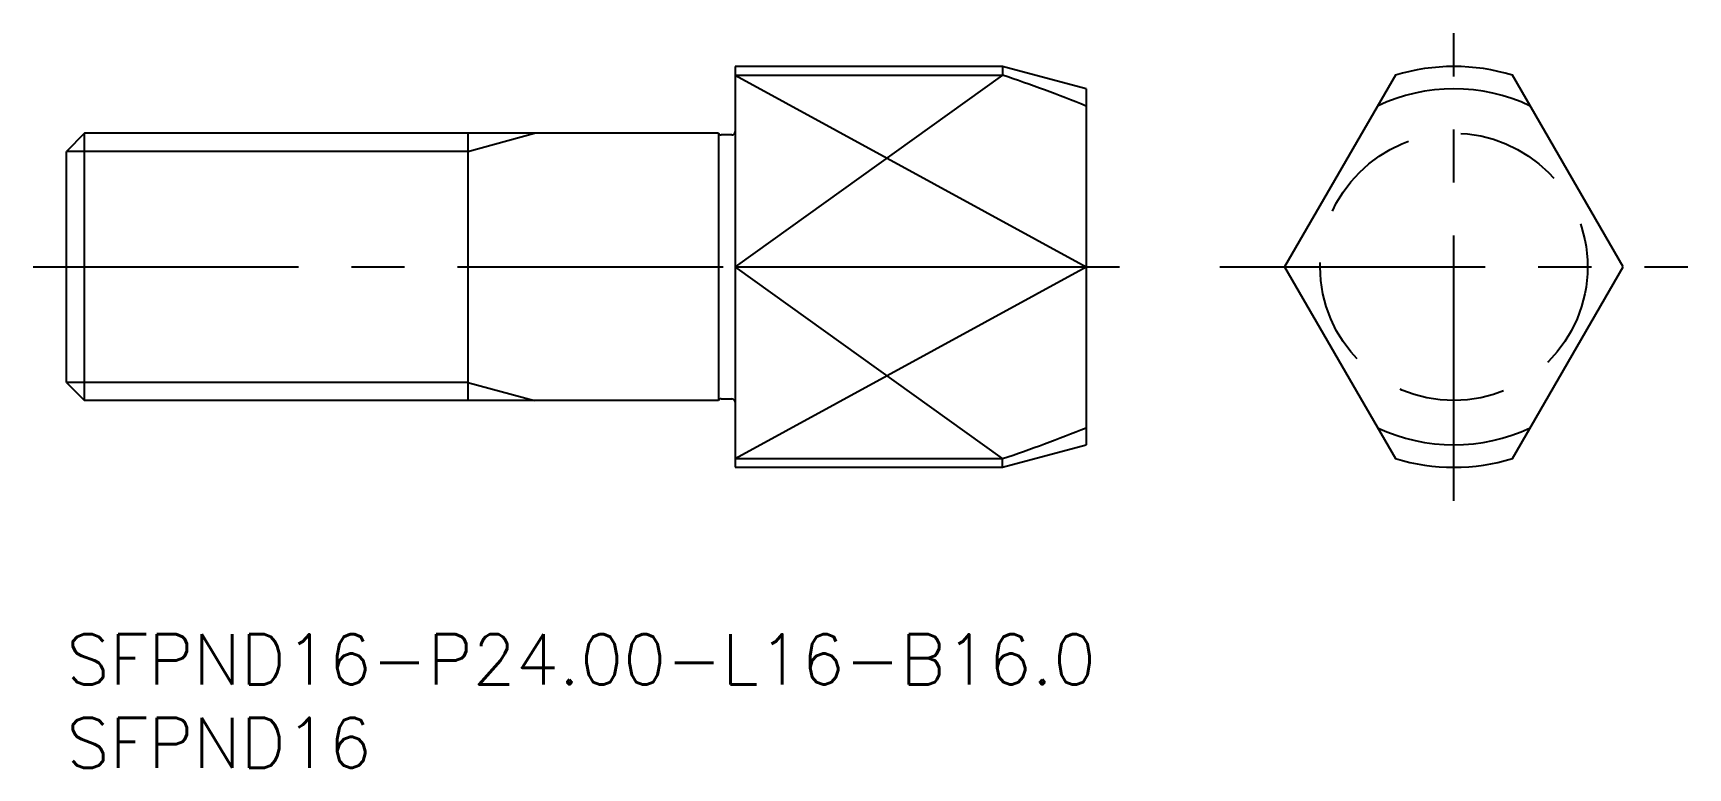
# Model space of a CAD drawing. Extents: x -2 to 97, y -8 to 36.
import ezdxf

# ---------------------------------------------------------------- set-up
doc = ezdxf.new("R2010")
doc.units = 0
doc.header["$LTSCALE"] = 0.5
doc.linetypes.add('CENTER', pattern=[50.8, 31.75, -6.35, 6.35, -6.35])
doc.linetypes.add('DASHED', pattern=[19.05, 12.7, -6.35])
for name, color, linetype in [('MSM_CENTER', 1, 'CENTER'), ('MSM_CONTINUOUS', 7, 'CONTINUOUS'), ('MSM_DASHED', 4, 'DASHED'), ('MSM_NARROW', 5, 'CONTINUOUS'), ('MSM_PART_NUMBER', 7, 'CONTINUOUS')]:
    doc.layers.add(name, color=color, linetype=linetype)
doc.styles.get("Standard").update_dxf_attribs({"font": 'txt.shx', "height": 1, "bigfont": 'bigfont.shx'})

# ---------------------------------------------------------------- blocks, each defined once
blk = doc.blocks.new('*U17')
at = {"layer": 'MSM_PART_NUMBER'}
blk.add_text('SFPND16-P24.00-L16-B16.0', height=3, dxfattribs=at).set_placement((0, -3))
blk = doc.blocks.new('*U18')
at = {"layer": 'MSM_PART_NUMBER'}
blk.add_text('SFPND16', height=3, dxfattribs=at).set_placement((0, -8))

msp = doc.modelspace()

# ---------------------------------------------------------------- linework, layer by layer
at = {"layer": 'MSM_CENTER'}
for p, q in [((83, 8), (83, 36)), ((-2, 22), (63, 22)), ((69, 22), (97, 22))]:
    msp.add_line(p, q, dxfattribs=at)
at = {"layer": 'MSM_CONTINUOUS'}
for p, q in [((56, 34), (40, 34)), ((40, 34), (40, 10)), ((61, 32.66), (56, 34)), ((56, 34), (56, 33.478)), ((40, 33.478), (56, 33.478)), ((79.5, 33.478), (72.873, 22)), ((93.127, 22), (86.5, 33.478)), ((61, 32.66), (61, 11.34)), ((1.082, 30), (0, 28.917)), ((39, 30), (1.082, 30)), ((1.082, 14), (1.082, 30)), ((24, 30), (24, 14)), ((39, 30), (39, 14)), ((39.8, 29.9), (39.173, 29.9)), ((0, 15.082), (0, 28.917)), ((40, 22), (61, 22)), ((72.873, 22), (79.5, 10.522)), ((86.5, 10.522), (93.127, 22)), ((0, 15.082), (1.082, 14)), ((39, 14), (1.082, 14)), ((39.173, 14.1), (39.8, 14.1)), ((56, 10), (61, 11.34)), ((40, 10.522), (56, 10.522)), ((40, 10), (56, 10)), ((56, 10), (56, 10.522))]:
    msp.add_line(p, q, dxfattribs=at)
for centre, radius, start, end in [((83, 22), 12, 73.04224, 106.95776), ((28.013, -50.067), 88.108, 68.01321, 71.47946), ((83, 22), 10.66, 64.64383, 115.35617), ((39.173, 30.1), 0.2, 210, 270), ((39.8, 30.1), 0.2, 270, 0), ((39.173, 13.9), 0.2, 90, 150), ((39.8, 13.9), 0.2, 0, 90), ((28.013, 94.067), 88.108, 288.52054, 291.98679), ((83, 22), 10.66, 244.64383, 295.35617), ((83, 22), 12, 253.04224, 286.95776)]:
    msp.add_arc(centre, radius, start, end, dxfattribs=at)
at = {"layer": 'MSM_DASHED'}
msp.add_circle((83, 22), 8, dxfattribs=at)
at = {"layer": 'MSM_NARROW'}
for p, q in [((40, 33.478), (61, 22)), ((56, 33.478), (40, 22)), ((24, 28.917), (28, 30)), ((24, 28.917), (0, 28.917)), ((40, 10.522), (61, 22)), ((56, 10.522), (40, 22)), ((24, 15.082), (0, 15.082)), ((24, 15.082), (28, 14))]:
    msp.add_line(p, q, dxfattribs=at)

# ---------------------------------------------------------------- block references
at = {"layer": 'MSM_CONTINUOUS'}
for name in ['*U17', '*U18']:
    msp.add_blockref(name, (0, 0), dxfattribs=at)

doc.saveas('drawing.dxf')
